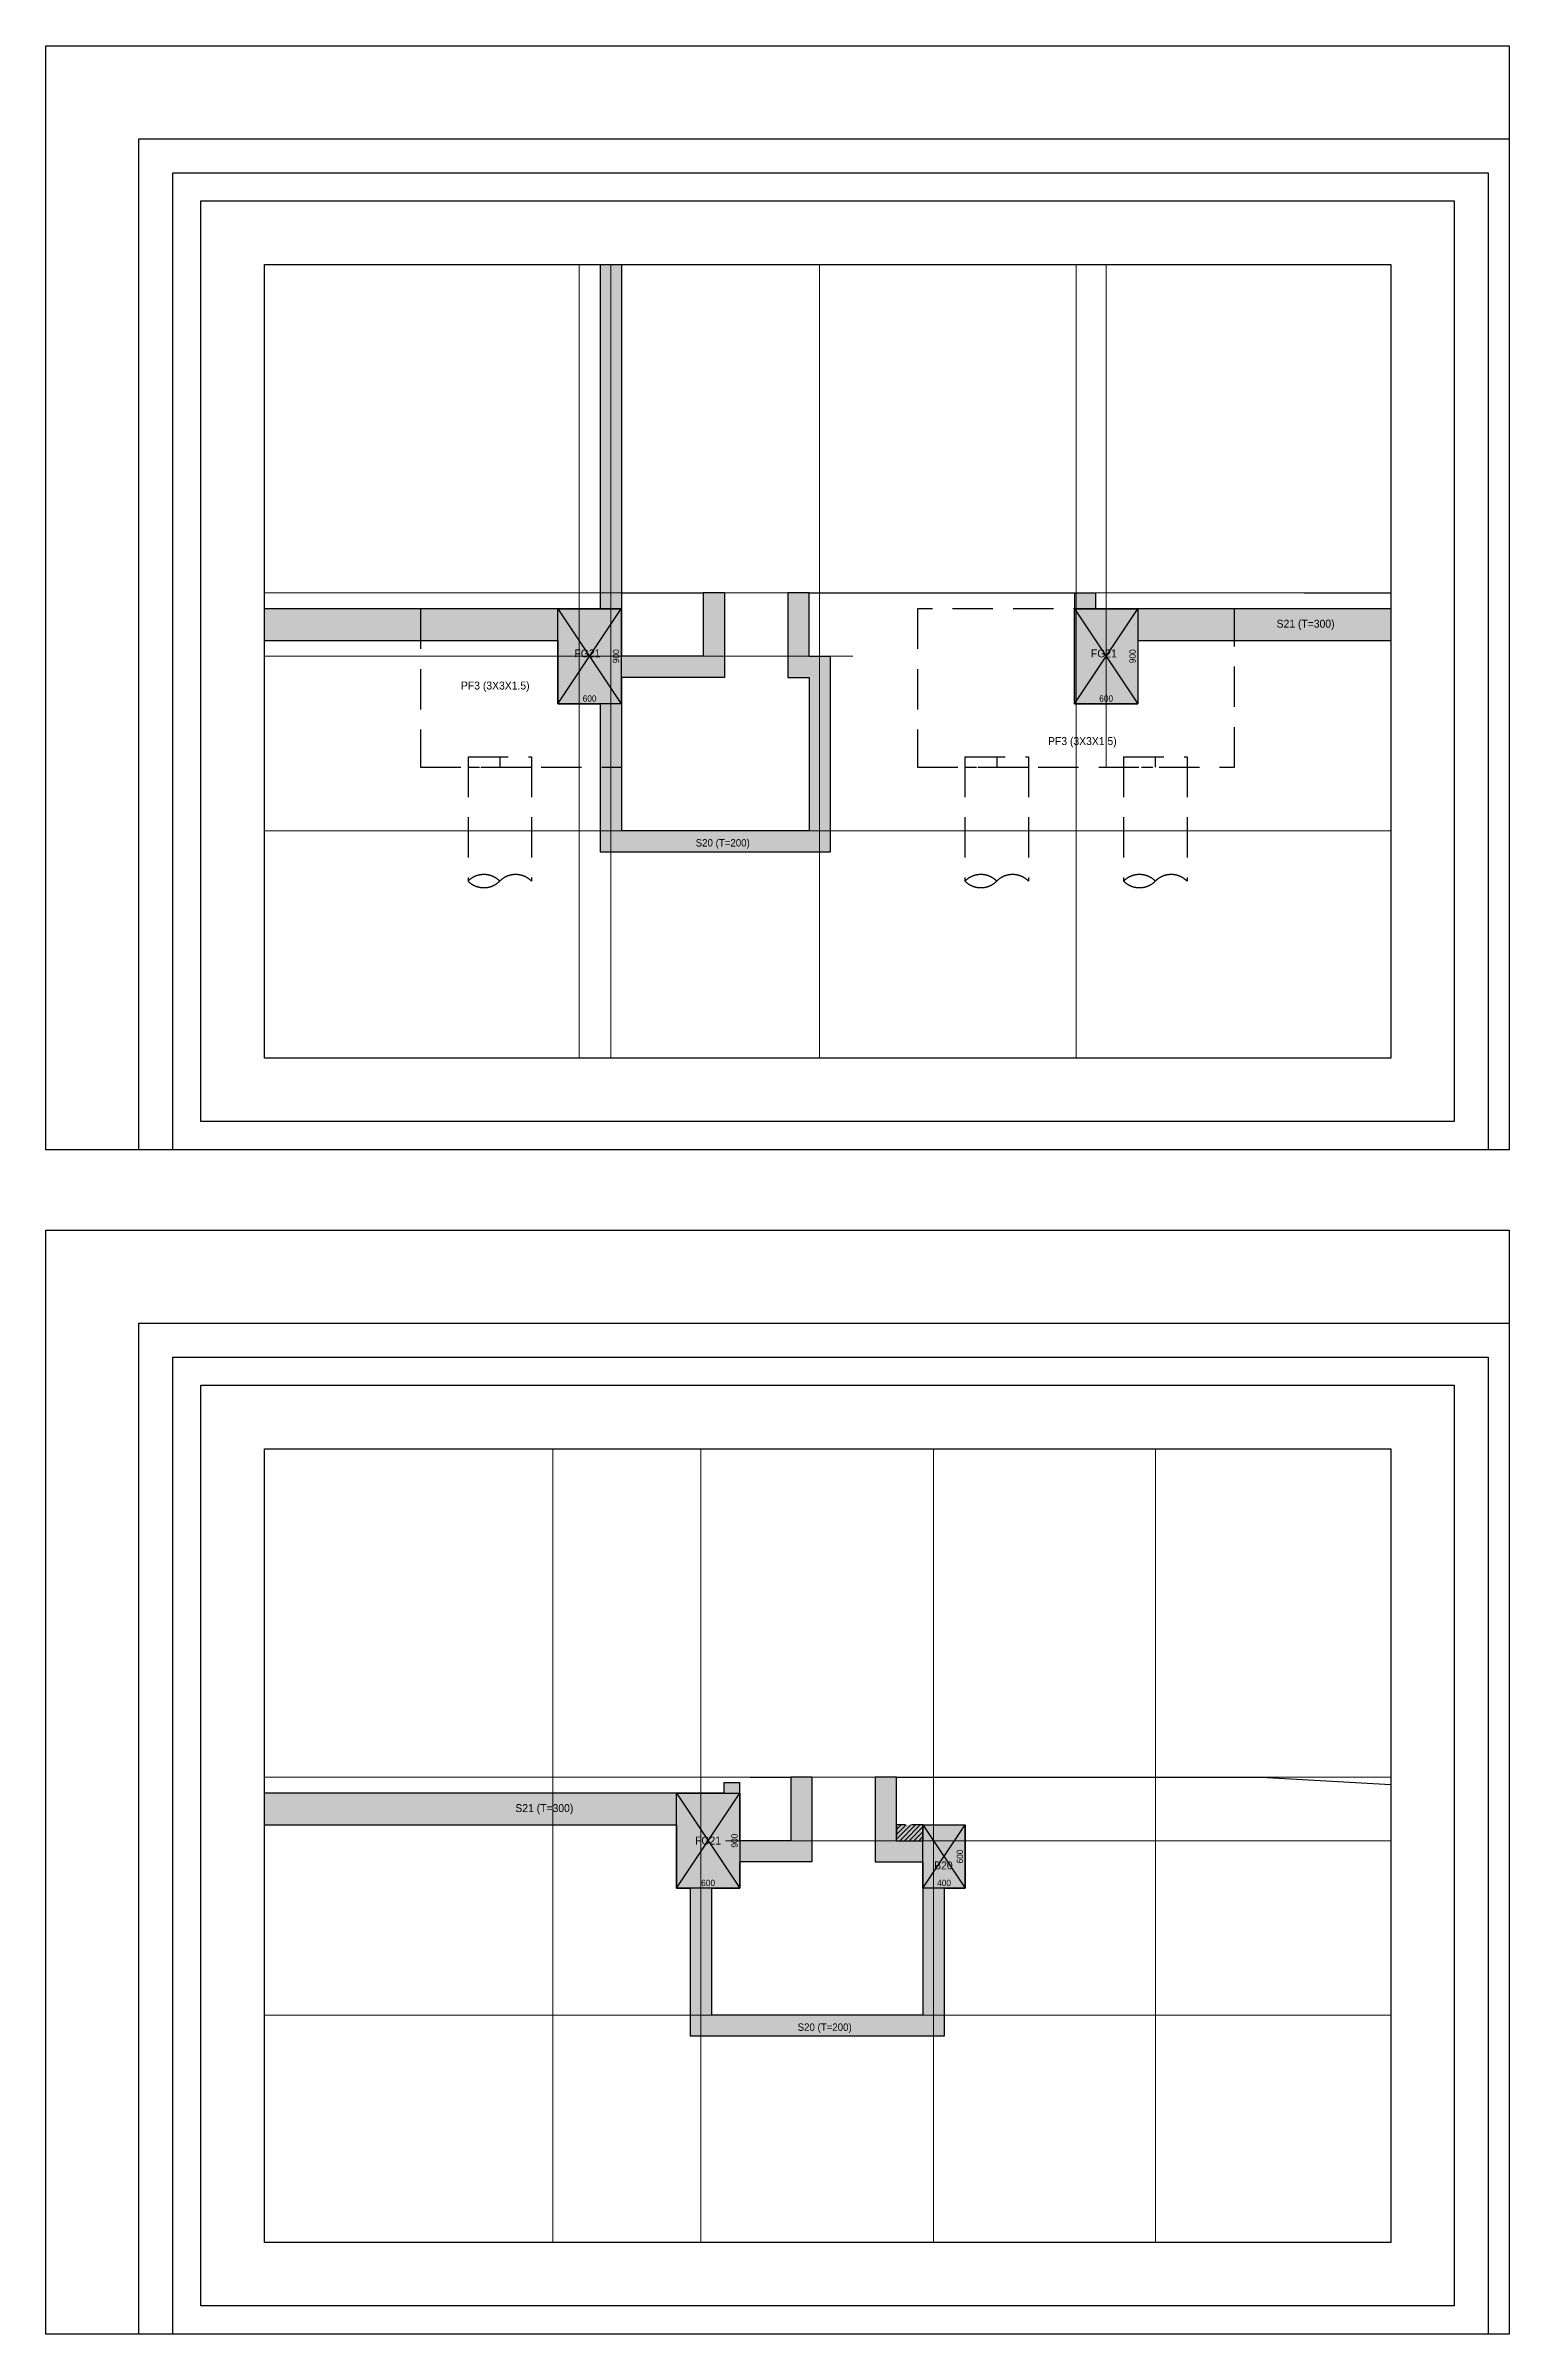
# Model space of a CAD drawing. Header units: millimetres. Extents: x 0 to 87666, y 0 to 21640.
# Drawn here: x 36913 to 50753, y 0 to 21640 of the extents above; entities that cross this region are included whole.
import ezdxf
from ezdxf.enums import TextEntityAlignment as Align

# ---------------------------------------------------------------- set-up
doc = ezdxf.new("R2010")
doc.units = ezdxf.units.MM
doc.header["$LTSCALE"] = 60
for name, pattern in [('HID', [2.8, 1.8, -1]), ('HIDDEN', [9.525, 6.35, -3.175]), ('PHANTOM2', [31.75, 15.875, -3.175, 3.175, -3.175, 3.175, -3.175])]:
    doc.linetypes.add(name, pattern=pattern)
doc.layers.get('Defpoints').update_dxf_attribs({"color": 161})
for name, color, linetype in [('A-CON', 2, 'Continuous'), ('A-SITE', 3, 'PHANTOM2'), ('구조SOLID', 253, 'Continuous'), ('기초', 5, 'HIDDEN')]:
    doc.layers.add(name, color=color, linetype=linetype)
doc.layers.add('AS-HIDLINE', color=205, linetype='Continuous', plot=False)
doc.layers.add('NOPLOT', color=191, linetype='Continuous', plot=False)
doc.layers.add('CEN', color=1, linetype='Continuous', lineweight=9)
doc.styles.add('Gdim', font='Dotum.ttf')
doc.styles.add('Gtx', font='Dotum.ttf')
doc.dimstyles.new('G-Xdim', dxfattribs={"dimscale": 30, "dimtxt": 2, "dimasz": 1, "dimexe": 1.2, "dimexo": 1.2, "dimgap": 0, "dimtad": 1, "dimdec": 1, "dimdsep": 46, "dimlunit": 6, "dimtxsty": 'Gdim', "dimcen": 1, "dimse1": 1, "dimse2": 1, "dimsd1": 1, "dimsd2": 1, "dimclrd": 1, "dimclre": 1, "dimclrt": 256, "dimadec": 0, "dimazin": 0, "dimtfac": 1, "dimtdec": 1, "dimtix": 1, "dimtmove": 2, "dimatfit": 1, "dimfxl": 2, "dimtolj": 1, "dimlwd": -1, "dimlwe": -1, "dimarcsym": 0})

# ---------------------------------------------------------------- blocks, each defined once
blk = doc.blocks.new('*D17')
at = {"layer": 'Defpoints', "color": 0, "linetype": 'Continuous', "transparency": 16777216}
for p in [(-670, -900), (-70, -880), (-70, -900)]:
    blk.add_point(p, dxfattribs=at)
at = {"layer": 'AS-HIDLINE', "linetype": 'Continuous', "transparency": 16777216, "insert": (-370, -850), "char_height": 60, "attachment_point": 5, "style": 'Gdim'}
blk.add_mtext('\\A1;600', dxfattribs=at)
blk = doc.blocks.new('*D18')
at = {"layer": 'Defpoints', "color": 0, "linetype": 'Continuous', "transparency": 16777216}
for p in [(-70, 0), (-90, 0), (-70, -900)]:
    blk.add_point(p, dxfattribs=at)
at = {"layer": 'AS-HIDLINE', "linetype": 'Continuous', "transparency": 16777216, "insert": (-120, -450), "char_height": 60, "attachment_point": 5, "rotation": 90, "style": 'Gdim'}
blk.add_mtext('\\A1;900', dxfattribs=at)
blk = doc.blocks.new('*D25')
at = {"layer": 'Defpoints', "color": 0, "linetype": 'Continuous', "transparency": 16777216}
for p in [(-370, -600), (30, -580), (30, -600)]:
    blk.add_point(p, dxfattribs=at)
at = {"layer": 'AS-HIDLINE', "linetype": 'Continuous', "transparency": 16777216, "insert": (-170, -550), "char_height": 60, "attachment_point": 5, "style": 'Gdim'}
blk.add_mtext('\\A1;400', dxfattribs=at)
blk = doc.blocks.new('*D26')
at = {"layer": 'Defpoints', "color": 0, "linetype": 'Continuous', "transparency": 16777216}
for p in [(30, 0), (10, 0), (30, -600)]:
    blk.add_point(p, dxfattribs=at)
at = {"layer": 'AS-HIDLINE', "linetype": 'Continuous', "transparency": 16777216, "insert": (-20, -300), "char_height": 60, "attachment_point": 5, "rotation": 90, "style": 'Gdim'}
blk.add_mtext('\\A1;600', dxfattribs=at)
blk = doc.blocks.new('*D13')
at = {"layer": 'Defpoints', "color": 0, "linetype": 'Continuous', "transparency": 16777216}
for p in [(-370, -900), (230, -880), (230, -900)]:
    blk.add_point(p, dxfattribs=at)
at = {"layer": 'AS-HIDLINE', "linetype": 'Continuous', "transparency": 16777216, "insert": (-70, -850), "char_height": 60, "attachment_point": 5, "style": 'Gdim'}
blk.add_mtext('\\A1;600', dxfattribs=at)
blk = doc.blocks.new('*D14')
at = {"layer": 'Defpoints', "color": 0, "linetype": 'Continuous', "transparency": 16777216}
for p in [(230, 0), (210, 0), (230, -900)]:
    blk.add_point(p, dxfattribs=at)
at = {"layer": 'AS-HIDLINE', "linetype": 'Continuous', "transparency": 16777216, "insert": (180, -450), "char_height": 60, "attachment_point": 5, "rotation": 90, "style": 'Gdim'}
blk.add_mtext('\\A1;900', dxfattribs=at)
blk = doc.blocks.new('*D15')
at = {"layer": 'Defpoints', "color": 0, "linetype": 'Continuous', "transparency": 16777216}
for p in [(-670, -900), (-70, -880), (-70, -900)]:
    blk.add_point(p, dxfattribs=at)
at = {"layer": 'AS-HIDLINE', "linetype": 'Continuous', "transparency": 16777216, "insert": (-370, -850), "char_height": 60, "attachment_point": 5, "style": 'Gdim'}
blk.add_mtext('\\A1;600', dxfattribs=at)
blk = doc.blocks.new('*D16')
at = {"layer": 'Defpoints', "color": 0, "linetype": 'Continuous', "transparency": 16777216}
for p in [(-70, 0), (-90, 0), (-70, -900)]:
    blk.add_point(p, dxfattribs=at)
at = {"layer": 'AS-HIDLINE', "linetype": 'Continuous', "transparency": 16777216, "insert": (-120, -450), "char_height": 60, "attachment_point": 5, "rotation": 90, "style": 'Gdim'}
blk.add_mtext('\\A1;900', dxfattribs=at)
blk = doc.blocks.new('파일')
at = {"layer": 'NOPLOT'}
blk.add_line((371, 890, 0), (371, 790, 0), dxfattribs=at)
at = {"layer": 'NOPLOT', "linetype": 'HID'}
blk.add_line((71, 790, 0), (671, 790, 0), dxfattribs=at)
at = {"layer": '기초'}
for p, q in [((71, 890, 0), (671, 890, 0)), ((71, 890, 0), (71, -286, 0)), ((671, 890, 0), (671, -286, 0))]:
    blk.add_line(p, q, dxfattribs=at)
for centre, start, end in [((221, -436, 0), 45, 135), ((221, -136, 0), 225, 315), ((521, -436, 0), 45, 135)]:
    blk.add_arc(centre, 212, start, end, dxfattribs=at)
blk = doc.blocks.new('A$Cf0a9e6a6')
at = {"layer": 'NOPLOT'}
for points in [[(15160, -760), (15160, -11200), (1320, -11200), (1320, -760), (15160, -760)], [(2200, -11200), (2200, -1640), (15160, -1640)], [(2520, -11200), (2520, -1960), (14960, -1960), (14960, -11200)]]:
    blk.add_lwpolyline(points, dxfattribs=at)
for points in [[(2787, -10933), (2787, -2227), (14640, -2227), (14640, -10933)], [(3387, -10333), (3387, -2827), (14040, -2827), (14040, -10333)]]:
    blk.add_lwpolyline(points, close=True, dxfattribs=at)
blk = doc.blocks.new('*U8')
at = {"layer": 'AS-HIDLINE', "linetype": 'Continuous'}
for p, q in [((-670.09, -900), (-70.09, 0)), ((-670.09, 0), (-70.09, -900))]:
    blk.add_line(p, q, dxfattribs=at)
blk.add_lwpolyline([(-670.09, -900), (-670.09, 0), (-70.09, 0), (-70.09, -900)], close=True, dxfattribs=at)
dim = blk.add_linear_dim(base=(-89.96, 0), p1=(-70.09, -900), p2=(-70.09, 0), angle=90, dimstyle='G-Xdim', override={"dimtxsty": 'Gdim'}, dxfattribs=at)
dim.commit()
dim.dimension.update_dxf_attribs({"geometry": '*D18', "text_midpoint": (-120.01, -450)})
dim = blk.add_linear_dim(base=(-70.09, -880.06), p1=(-670.09, -900), p2=(-70.09, -900), dimstyle='G-Xdim', override={"dimtxsty": 'Gdim'}, dxfattribs=at)
dim.commit()
dim.dimension.update_dxf_attribs({"geometry": '*D17', "text_midpoint": (-370.09, -850.02)})
blk = doc.blocks.new('*U12')
at = {"layer": 'AS-HIDLINE', "linetype": 'Continuous'}
for p, q in [((-370.09, -600), (29.91, 0)), ((-370.09, 0), (29.91, -600))]:
    blk.add_line(p, q, dxfattribs=at)
blk.add_lwpolyline([(-370.09, -600), (-370.09, 0), (29.91, 0), (29.91, -600)], close=True, dxfattribs=at)
dim = blk.add_linear_dim(base=(10.04, 0), p1=(29.91, -600), p2=(29.91, 0), angle=90, dimstyle='G-Xdim', override={"dimtxsty": 'Gdim'}, dxfattribs=at)
dim.commit()
dim.dimension.update_dxf_attribs({"geometry": '*D26', "text_midpoint": (-20.01, -300)})
dim = blk.add_linear_dim(base=(29.91, -580.06), p1=(-370.09, -600), p2=(29.91, -600), dimstyle='G-Xdim', override={"dimtxsty": 'Gdim'}, dxfattribs=at)
dim.commit()
dim.dimension.update_dxf_attribs({"geometry": '*D25', "text_midpoint": (-170.09, -550.02)})
blk = doc.blocks.new('*U6')
at = {"layer": 'AS-HIDLINE', "linetype": 'Continuous'}
for p, q in [((-370.09, -900), (229.91, 0)), ((-370.09, 0), (229.91, -900))]:
    blk.add_line(p, q, dxfattribs=at)
blk.add_lwpolyline([(-370.09, -900), (-370.09, 0), (229.91, 0), (229.91, -900)], close=True, dxfattribs=at)
dim = blk.add_linear_dim(base=(210.04, 0), p1=(229.91, -900), p2=(229.91, 0), angle=90, dimstyle='G-Xdim', override={"dimtxsty": 'Gdim'}, dxfattribs=at)
dim.commit()
dim.dimension.update_dxf_attribs({"geometry": '*D14', "text_midpoint": (179.99, -450)})
dim = blk.add_linear_dim(base=(229.91, -880.06), p1=(-370.09, -900), p2=(229.91, -900), dimstyle='G-Xdim', override={"dimtxsty": 'Gdim'}, dxfattribs=at)
dim.commit()
dim.dimension.update_dxf_attribs({"geometry": '*D13', "text_midpoint": (-70.09, -850.02)})
blk = doc.blocks.new('*U7')
at = {"layer": 'AS-HIDLINE', "linetype": 'Continuous'}
for p, q in [((-670.09, -900), (-70.09, 0)), ((-670.09, 0), (-70.09, -900))]:
    blk.add_line(p, q, dxfattribs=at)
blk.add_lwpolyline([(-670.09, -900), (-670.09, 0), (-70.09, 0), (-70.09, -900)], close=True, dxfattribs=at)
dim = blk.add_linear_dim(base=(-89.96, 0), p1=(-70.09, -900), p2=(-70.09, 0), angle=90, dimstyle='G-Xdim', override={"dimtxsty": 'Gdim'}, dxfattribs=at)
dim.commit()
dim.dimension.update_dxf_attribs({"geometry": '*D16', "text_midpoint": (-120.01, -450)})
dim = blk.add_linear_dim(base=(-70.09, -880.06), p1=(-670.09, -900), p2=(-70.09, -900), dimstyle='G-Xdim', override={"dimtxsty": 'Gdim'}, dxfattribs=at)
dim.commit()
dim.dimension.update_dxf_attribs({"geometry": '*D15', "text_midpoint": (-370.09, -850.02)})

msp = doc.modelspace()

# ---------------------------------------------------------------- hatches: boundary and pattern name
at = {"layer": 'A-CON'}
h = msp.add_hatch(dxfattribs=at)
h.set_pattern_fill('ANSI31', color=1, scale=10)
h.paths.add_polyline_path([(45208, 4817), (44958, 4817), (44958, 4667), (45208, 4667)])
at = {"layer": '구조SOLID'}
h = msp.add_hatch(color=256, dxfattribs=at)
h.dxf.hatch_style = 1
h.paths.add_polyline_path([(42356, 19573), (42156, 19573), (42156, 16317), (38980, 16317), (38980, 16017), (41756, 16017), (41756, 15417), (42156, 15417), (42156, 14016), (44331, 14016), (44331, 15867), (44131, 15867), (44131, 16467), (43931, 16467), (43931, 15667), (44131, 15667), (44131, 14216), (42356, 14216), (42356, 15667), (43331, 15667), (43331, 16467), (43131, 16467), (43131, 15867), (42356, 15867)])
h = msp.add_hatch(color=256, dxfattribs=at)
h.dxf.hatch_style = 1
h.paths.add_polyline_path([(47241, 16017), (49633, 16017), (49633, 16317), (46841, 16317), (46841, 16467), (46641, 16467), (46641, 15417), (47241, 15417)])
h = msp.add_hatch(color=256, dxfattribs=at)
h.dxf.hatch_style = 1
h.paths.add_polyline_path([(43477, 5217), (43327, 5217), (43327, 5117), (38980, 5117), (38980, 4817), (42877, 4817), (42877, 4217), (43008, 4217), (43008, 2817), (45408, 2817), (45408, 4217), (45608, 4217), (45608, 4817), (45208, 4817), (44958, 4817), (44958, 5267), (44758, 5267), (44758, 4467), (45208, 4467), (45208, 3017), (43208, 3017), (43208, 4217), (43477, 4217), (43477, 4467), (44158, 4467), (44158, 5267), (43958, 5267), (43958, 4667), (43477, 4667)])

# ---------------------------------------------------------------- linework, layer by layer
at = {"layer": 'A-CON'}
for p, q in [((42156, 19573), (42156, 16317)), ((42356, 19573), (42356, 15867)), ((43331, 16467, 0), (43131, 16467, 0)), ((43131, 16467, 0), (43131, 15867)), ((43331, 16467, 0), (43331, 15667)), ((44131, 16467, 0), (43931, 16467, 0)), ((43931, 16467, 0), (43931, 15667)), ((44131, 15867), (44131, 16467, 0)), ((46641, 16467, 0), (46641, 15417, 0)), ((46641, 16467, 0), (46841, 16467, 0)), ((46841, 16467, 0), (46841, 16317, 0)), ((42156, 16317, 0), (38980, 16317, 0)), ((49633, 16317), (46841, 16317, 0)), ((38980, 16017), (41756, 16017, 0)), ((41756, 16017, 0), (41756, 15417, 0)), ((47241, 16017), (49633, 16017)), ((47241, 16017, 0), (47241, 15417, 0)), ((43131, 15867), (42356, 15867, 0)), ((44131, 15867), (44331, 15867)), ((44331, 15867), (44331, 14016)), ((42356, 15667), (42356, 14217)), ((43331, 15667), (42356, 15667, 0)), ((43931, 15667), (44131, 15667)), ((44131, 15667), (44131, 14216)), ((41756, 15417, 0), (42156, 15417, 0)), ((42156, 15417), (42156, 14016)), ((46641, 15417, 0), (47241, 15417, 0)), ((44131, 14216), (42356, 14216, 0)), ((44331, 14016), (42156, 14016, 0)), ((43327, 5117, 0), (43327, 5217, 0)), ((43327, 5217, 0), (43477, 5217, 0)), ((43477, 4667, 0), (43477, 5217, 0)), ((44158, 5267, 0), (43958, 5267, 0)), ((43958, 5267, 0), (43958, 4667, 0)), ((44158, 5267, 0), (44158, 4467, 0)), ((44958, 5267, 0), (44758, 5267, 0)), ((44758, 5267, 0), (44758, 4467, 0)), ((44958, 4667, 0), (44958, 5267, 0)), ((43327, 5117, 0), (38980, 5117, 0)), ((38980, 4817, 0), (42877, 4817)), ((42877, 4817), (42877, 4217)), ((45208, 4817, 0), (45608, 4817, 0)), ((45208, 4817, 0), (45208, 4667, 0)), ((45608, 4217, 0), (45608, 4817, 0)), ((43958, 4667, 0), (43477, 4667)), ((44958, 4667, 0), (45208, 4667, 0)), ((43477, 4217), (43477, 4467)), ((44158, 4467, 0), (43477, 4467)), ((44758, 4467, 0), (45208, 4467, 0)), ((45208, 4467, 0), (45208, 3017, 0)), ((42877, 4217), (43008, 4217)), ((43008, 4217, 0), (43008, 2817, 0)), ((43208, 4217), (43477, 4217)), ((43208, 4217, 0), (43208, 3017, 0)), ((45408, 4217, 0), (45408, 2817, 0)), ((45408, 4217, 0), (45608, 4217, 0)), ((45408, 2817, 0), (43008, 2817)), ((45208, 3017, 0), (43208, 3017))]:
    msp.add_line(p, q, dxfattribs=at)
at = {"layer": 'A-CON', "linetype": 'HID', "elevation": 0}
msp.add_lwpolyline([(45208, 4817), (44958, 4817), (44958, 4667), (45208, 4667)], close=True, dxfattribs=at)
at = {"layer": 'A-SITE', "linetype": 'Continuous'}
msp.add_line((48814, 16467, 0), (49633, 16467, 0), dxfattribs=at)
for points in [[(42356, 16467), (43131, 16467)], [(44131, 16467), (46643, 16467)]]:
    msp.add_lwpolyline(points, dxfattribs=at)
at = {"layer": 'A-SITE', "linetype": 'Continuous', "elevation": 0}
for points in [[(43574, 5267), (43958, 5267)], [(44958, 5267), (48408, 5267), (49633, 5199)]]:
    msp.add_lwpolyline(points, dxfattribs=at)
at = {"layer": 'CEN'}
for p, q in [((41956, 12067), (41956, 19573)), ((42256, 12067), (42256, 19573)), ((44231, 12067), (44231, 19573)), ((46656, 12067), (46656, 19573)), ((46941, 14817), (46941, 19573)), ((38980, 16467), (49633, 16467)), ((44544, 15867), (38980, 15867)), ((38980, 14217), (49633, 14217)), ((41708, 8373), (41708, 867, 0)), ((43108, 8373, 0), (43108, 867)), ((45308, 8373, 0), (45308, 867)), ((47408, 8373), (47408, 867, 0)), ((38980, 5267), (49633, 5267)), ((49633, 4667), (43342, 4667)), ((38980, 3017), (49633, 3017))]:
    msp.add_line(p, q, dxfattribs=at)
at = {"layer": '기초', "elevation": 0}
msp.add_lwpolyline([(42356, 16317), (40456, 16317), (40456, 14817), (42356, 14817)], dxfattribs=at)
msp.add_lwpolyline([(45156, 16317), (45156, 14817), (48156, 14817), (48156, 16317)], close=True, dxfattribs=at)

# ---------------------------------------------------------------- block references
at = {"layer": 'AS-HIDLINE', "linetype": 'Continuous'}
for name, p in [('*U8', (42426, 16317, 0)), ('*U7', (47311, 16317, 0)), ('*U6', (43247, 5117)), ('*U12', (45578, 4817, 0))]:
    msp.add_blockref(name, p, dxfattribs=at)
at = {"layer": 'NOPLOT'}
for p in [(35593, 22400), (35593, 11200)]:
    msp.add_blockref('A$Cf0a9e6a6', p, dxfattribs=at)
at = {"layer": '기초'}
for p in [(40835, 14027, 0), (45535, 14027, 0), (47035, 14027, 0)]:
    msp.add_blockref('파일', p, dxfattribs=at)

# ---------------------------------------------------------------- texts
at = {"layer": 'AS-HIDLINE', "linetype": 'Continuous'}
for s, style, p in [('S21 (T=300)', 'Gdim', (48827, 16175)), ('FG21', 'Gtx', (42035, 15894, 0)), ('FG21', 'Gtx', (46920, 15894, 0)), ('PF3 (3X3X1.5)', 'Gdim', (41164, 15590, 0)), ('PF3 (3X3X1.5)', 'Gdim', (46716, 15065, 0)), ('S21 (T=300)', 'Gtx', (41628, 4975, 0)), ('FG21', 'Gtx', (43176, 4668)), ('B20', 'Gtx', (45402, 4433, 0))]:
    msp.add_text(s, height=75, dxfattribs=dict(at, style=style)).set_placement(p, align=Align.MIDDLE_CENTER)
at = {"layer": 'AS-HIDLINE', "linetype": 'ByBlock', "style": 'Gtx'}
for p in [(43315, 14103), (44279, 2904, 0)]:
    msp.add_text('S20 (T=200)', height=70, dxfattribs=at).set_placement(p, align=Align.MIDDLE_CENTER)

doc.saveas('drawing.dxf')
